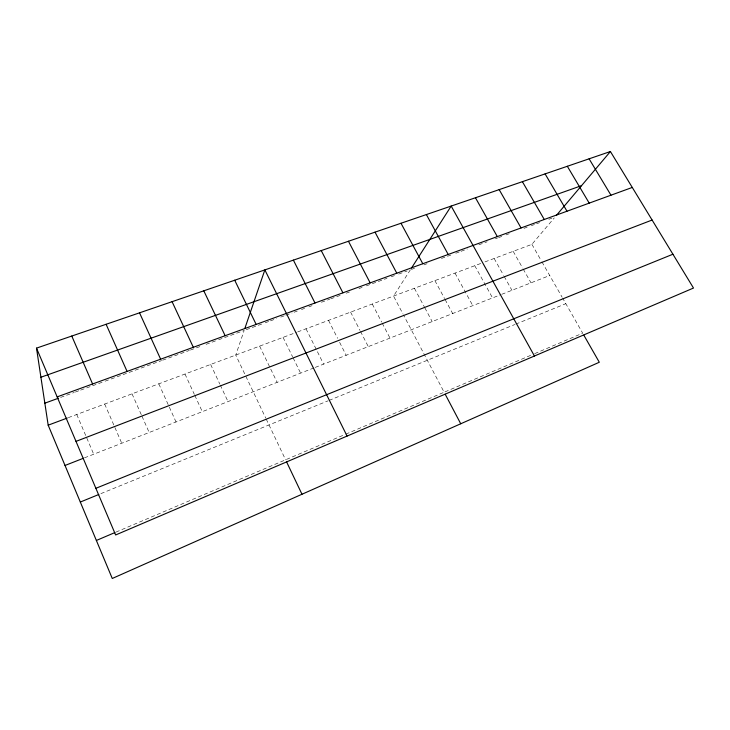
<?xml version="1.0" encoding="UTF-8"?>
<svg xmlns="http://www.w3.org/2000/svg" width="730" height="730" viewBox="0 0 730 730"><rect width="100%" height="100%" fill="white"/><g stroke="black" fill="none" stroke-linecap="round" stroke-linejoin="round"><path stroke-width="0.55" stroke-dasharray="3.65 2.74" d="M410.37 269.808L393.543 296.07L402.933 313.909M484.957 261.897L531.905 244.34L554.289 217.887M115.97 532.106L344.724 434.605M345.774 434.158L443.128 392.658M530.619 355.373L444.141 392.229L403.453 314.895M534.698 353.63L582.686 333.181L562.593 298.032M100.868 493.644L328.026 400.843M329.075 400.414L514.778 324.54M515.8 324.12L565.823 303.689M84.479 457.847L314.201 367.81M315.241 367.4L500.716 294.71M501.738 294.309L549.717 275.502M68.282 417.66L296.617 332.305M297.667 331.913L480.878 263.421M60.608 397.421L74.268 392.439M75.327 392.056L79.579 390.504M80.638 390.112L104.034 381.58M105.093 381.188L161.558 360.593M162.617 360.2L189.335 350.455M190.402 350.062L201.9 345.865M206.088 344.341L216.536 340.527M218.644 339.76L244.158 330.453L235.754 355.063L265.738 418.08M246.266 329.686L264.141 323.162M265.2 322.779L269.406 321.237M270.438 320.862L276.615 318.608M280.731 317.103L284.855 315.606M285.886 315.223L292.064 312.969M294.126 312.221L297.283 311.071M301.49 309.529L304.647 308.379M308.854 306.846L312.02 305.688M321.428 302.257L329.677 299.245M330.708 298.871L342.041 294.738M346.266 293.195L349.442 292.036M358.941 288.569L362.107 287.41M366.314 285.877L387.01 278.322M391.234 276.789L394.428 275.621M398.68 274.069L407.176 270.967M411.41 269.425L414.53 268.284M423.911 264.862L427.041 263.722M441.44 258.466L451.66 254.743M455.803 253.228L460.01 251.686M461.068 251.302L467.383 249.003M478.871 244.805L487.129 241.794M495.387 238.783L497.513 238.007M498.581 237.615L501.775 236.447M506.045 234.896L509.239 233.728M524.003 228.344L527.142 227.194M531.321 225.67L534.46 224.53M536.532 223.772L539.616 222.65M548.851 219.274L551.935 218.151M531.905 244.34L541.368 260.893M541.925 261.869L562.054 297.083M513.19 251.339L522.653 268.074M523.209 269.06L531.002 282.838M494.146 258.457L503.6 275.374M504.156 276.378L511.949 290.303M474.755 265.711L492.549 297.913M455.009 273.093L472.794 305.651M434.898 280.612L444.588 298.57M445.127 299.574L452.664 313.544M414.412 288.268L424.331 306.883M424.86 307.859L432.169 321.574M372.282 304.018L381.653 322.067M382.173 323.071L389.984 338.109M350.619 312.121L359.972 330.38M360.492 331.393L368.285 346.613M328.527 320.379L337.598 338.328M339.614 342.315L346.166 355.282M306.016 328.792L323.609 364.124M283.048 337.379L292.584 356.787M293.086 357.81L300.605 373.139M259.634 346.13L277.135 382.337M266.204 419.066L285.594 459.809M210.632 364.452L219.803 384.053M220.287 385.084L228.016 401.591M184.991 374.034L194.344 394.373M194.81 395.395L202.301 411.665M158.793 383.825L176.03 421.967M132.03 393.835L141.511 415.197M141.958 416.209L149.185 432.488M104.691 404.055L121.746 443.238M76.75 414.503L93.705 454.233"/><path stroke-width="1.09" d="M244.851 328.418L264.853 269.899L347.079 436.075M411.501 268.038L451.186 206.07L534.442 356.012M556.433 215.35L610.408 151.521L693.5 288.04L115.641 534.971L36.5 348.128L610.408 151.521M96.378 540.465L114.938 532.553M80.318 502.048L98.815 494.484M95.876 488.306L672.923 254.223M65.025 465.466L83.457 458.248M75.993 441.376L652.109 220.031M583.79 335.106L599.303 362.253L112.265 578.479L48.18 425.179L67.224 418.062M44.84 403.179L58.51 398.188M57.159 396.892L632.271 187.446M40.907 377.227L581.536 185.657M589.101 158.821L610.973 195.202M567.329 166.276L589.22 203.123M545.1 173.895L566.991 211.216M522.388 181.679L544.279 219.493M499.174 189.627L521.056 227.952M475.449 197.757L497.322 236.593M426.375 214.565L448.211 254.478M400.998 223.261L422.807 263.731M375.028 232.158L396.801 273.202M445.172 394.191L460.74 423.774M348.456 241.256L370.174 282.893M321.246 250.582L342.918 292.821M293.387 260.126L314.995 302.996M234.713 280.229L256.157 324.421M286.552 461.825L301.983 494.256M203.798 290.814L225.15 335.718M172.079 301.682L193.322 347.307M139.53 312.832L160.646 359.206M106.105 324.284L127.084 371.424M71.777 336.046L92.6 383.989M36.5 348.128L48.18 425.179"/></g></svg>
